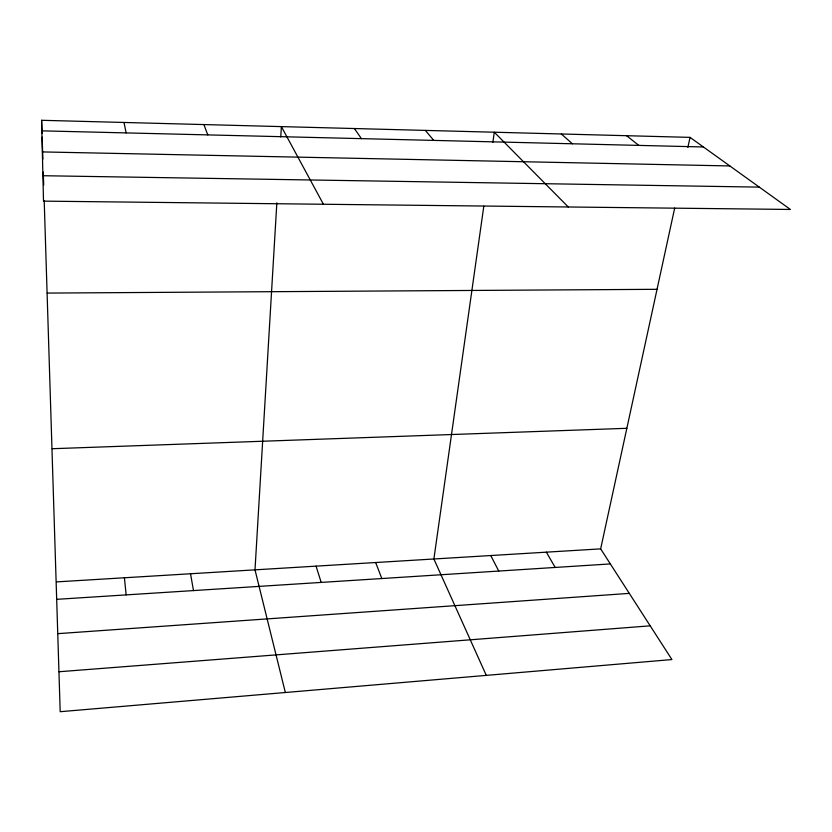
<?xml version="1.0" encoding="UTF-8"?>
<svg xmlns="http://www.w3.org/2000/svg" width="832" height="832" viewBox="0 0 832 832"><rect width="100%" height="100%" fill="white"/><g stroke="black" fill="none" stroke-linecap="round" stroke-linejoin="round"><path stroke-width="1.25" d="M276.848 202.81L254.998 569.847L285.345 692.515M280.769 136.947L281.382 126.61L323.419 204.256M483.818 206.17L433.888 559L486.294 675.386M492.846 142.418L494.291 132.215L568.266 206.981M44.2 200.574L60.195 711.703L671.913 659.558L600.652 548.87L674.69 208.062M687.856 147.472L690.05 137.374L41.6 120.297L43.503 201.136L790.4 209.456L690.05 137.374M59.072 671.746L650.198 625.83M58.011 633.641L629.304 593.382M57.054 599.31L610.334 563.919M56.566 581.89L600.652 548.87M52.25 448.718L626.85 428.303M47.206 293.082L657.041 289.307M42.9 175.718L759.304 187.117M42.338 151.923L729.83 165.942M41.85 130.853L703.404 146.973M626.569 135.699L638.81 145.392M561.34 133.983L572.395 143.78M425.329 130.406L433.794 140.4M354.39 128.534L361.431 138.642M546.333 552.167L555.194 567.445M490.755 555.547L498.763 571.054M375.669 562.526L381.805 578.531M203.892 124.571L207.771 134.898M316.056 566.145L321.194 582.41M124.01 122.47L126.131 132.912M190.528 573.768L193.482 590.585M124.405 577.772L126.152 594.89M41.6 120.297L42.016 133.245M42.141 137.124L42.858 159.141M43.274 172.089L43.701 185.037"/></g></svg>
